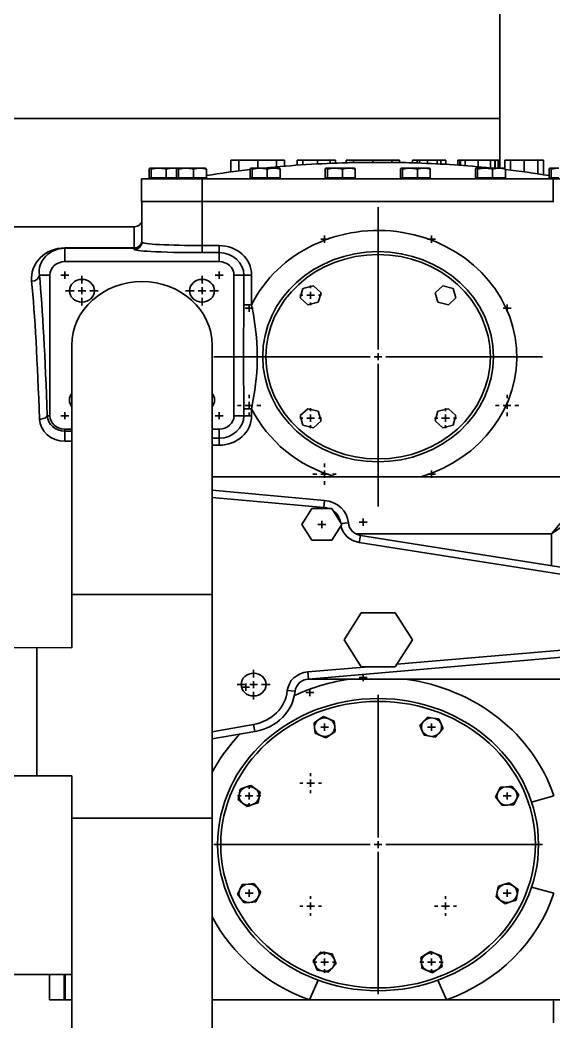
# Model space of a CAD drawing. Extents: x -12047294 to -5625356, y -1456591 to -622873.
# Drawn here: x -5746568 to -5746247, y -680175 to -679574 of the extents above; entities that cross this region are included whole.
import ezdxf

# ---------------------------------------------------------------- set-up
doc = ezdxf.new("R2010")
doc.units = 0
doc.header["$LTSCALE"] = 10
doc.header["$MEASUREMENT"] = 0
doc.layers.add('A-TEXTROOM-报建', color=210, linetype='Continuous')
doc.layers.add('M-W-EQUIP', color=156, linetype='Continuous', lineweight=35)

# ---------------------------------------------------------------- blocks, each defined once
blk = doc.blocks.new('300RT')
at = {"layer": 'M-W-EQUIP'}
for p, q in [((313.29, 809.7, 0), (313.29, 1550, 0)), ((313.29, 831.23, 0), (1506.52, 831.23, 0)), ((283.83, 809.7, 0), (287.59, 809.7, 0)), ((283.83, 802.25, 0), (283.83, 809.7, 0)), ((287.59, 802.67, 0), (287.59, 809.7, 0)), ((287.59, 809.7, 0), (296.88, 809.7, 0)), ((296.88, 803.65, 0), (296.88, 809.7, 0)), ((296.88, 809.7, 0), (306.17, 809.7, 0)), ((306.17, 804.55, 0), (306.17, 809.7, 0)), ((306.17, 809.7, 0), (309.93, 809.7, 0)), ((309.93, 805.46, 0), (309.93, 809.7, 0)), ((313.31, 805.66, 0), (313.31, 809.7, 0)), ((313.31, 809.7, 0), (314.56, 809.7, 0)), ((314.56, 805.66, 0), (314.56, 809.7, 0)), ((316.5, 805.66, 0), (316.5, 809.7, 0)), ((316.78, 805.66, 0), (316.78, 809.7, 0)), ((319.65, 805.69, 0), (319.65, 809.7, 0)), ((327.91, 806.29, 0), (327.91, 809.7, 0)), ((336.75, 806.86, 0), (336.75, 809.7, 0)), ((340.01, 807.05, 0), (340.01, 809.7, 0)), ((340.39, 807.08, 0), (340.39, 809.7, 0)), ((341.63, 807.15, 0), (341.63, 809.7, 0)), ((349.74, 809.7, 0), (353.24, 809.7, 0)), ((349.74, 807.56, 0), (349.74, 809.7, 0)), ((353.24, 807.72, 0), (353.24, 809.7, 0)), ((355.77, 807.82, 0), (355.77, 809.7, 0)), ((362.25, 808.06, 0), (362.25, 809.7, 0)), ((367.63, 808.22, 0), (367.63, 809.7, 0)), ((369.19, 809.7, 0), (372.43, 809.7, 0)), ((369.19, 808.28, 0), (369.19, 809.7, 0)), ((372.43, 808.36, 0), (369.19, 808.28, 0)), ((372.43, 808.36, 0), (372.43, 809.7, 0)), ((381.07, 808.53, 0), (381.07, 809.7, 0)), ((386.21, 808.56, 0), (386.21, 809.7, 0)), ((399.25, 808.45, 0), (399.25, 809.7, 0)), ((401.73, 808.45, 0), (399.25, 808.45, 0)), ((404.32, 808.46, 0), (401.73, 808.45, 0)), ((406.73, 808.48, 0), (404.32, 808.46, 0)), ((409.01, 808.51, 0), (406.73, 808.48, 0)), ((410.98, 808.52, 0), (409.01, 808.51, 0)), ((412.25, 808.5, 0), (410.98, 808.52, 0)), ((412.25, 808.5, 0), (412.25, 809.7, 0)), ((417.27, 808.41, 0), (417.27, 809.7, 0)), ((424.29, 808.23, 0), (424.29, 809.7, 0)), ((427.95, 808.12, 0), (427.95, 809.7, 0)), ((436.47, 807.8, 0), (436.47, 809.7, 0)), ((446.51, 807.33, 0), (446.51, 809.7, 0)), ((450.22, 807.13, 0), (450.22, 809.7, 0)), ((458.87, 806.62, 0), (458.87, 809.7, 0)), ((458.87, 809.7, 0), (464.26, 809.7, 0)), ((464.26, 806.26, 0), (464.26, 809.7, 0)), ((464.26, 809.7, 0), (476.94, 809.7, 0)), ((476.94, 805.66, 0), (476.94, 809.7, 0)), ((476.94, 809.7, 0), (489.67, 809.7, 0)), ((489.67, 804.16, 0), (489.67, 809.7, 0)), ((489.67, 809.7, 0), (495.06, 809.7, 0)), ((495.06, 803.62, 0), (495.06, 809.7, 0)), ((273.54, 805.66, 0), (279.32, 805.66, 0)), ((274.67, 805.63, 0), (278.6, 805.07, 0)), ((278.6, 805.07, 0), (278.96, 805.5, 0)), ((278.6, 800.6, 0), (278.6, 805.07, 0)), ((278.96, 805.5, 0), (279.32, 805.66, 0)), ((280.04, 800.6, 0), (280.04, 805.07, 0)), ((309.61, 805.07, 0), (311.74, 805.5, 0)), ((309.61, 800.6, 0), (309.61, 805.07, 0)), ((313.95, 805.66, 0), (310.25, 805.66, 0)), ((311.74, 805.5, 0), (313.95, 805.66, 0)), ((323.35, 805.66, 0), (313.95, 805.66, 0)), ((318.29, 805.07, 0), (319.27, 805.27, 0)), ((318.29, 800.6, 0), (318.29, 805.07, 0)), ((319.27, 805.27, 0), (323.35, 805.66, 0)), ((323.35, 805.66, 0), (324.48, 805.63, 0)), ((323.35, 805.66, 0), (329.13, 805.66, 0)), ((324.48, 805.63, 0), (328.41, 805.07, 0)), ((328.41, 805.07, 0), (328.76, 805.5, 0)), ((328.41, 800.6, 0), (328.41, 805.07, 0)), ((328.76, 805.5, 0), (329.13, 805.66, 0)), ((329.85, 800.6, 0), (329.85, 805.07, 0)), ((360.34, 805.07, 0), (362.46, 805.5, 0)), ((360.34, 800.6, 0), (360.34, 805.07, 0)), ((364.68, 805.66, 0), (360.97, 805.66, 0)), ((362.46, 805.5, 0), (364.68, 805.66, 0)), ((374.08, 805.66, 0), (364.68, 805.66, 0)), ((369.02, 805.07, 0), (369.99, 805.27, 0)), ((369.02, 800.6, 0), (369.02, 805.07, 0)), ((369.99, 805.27, 0), (374.08, 805.66, 0)), ((374.08, 805.66, 0), (375.21, 805.63, 0)), ((374.08, 805.66, 0), (379.85, 805.66, 0)), ((375.21, 805.63, 0), (379.14, 805.07, 0)), ((379.14, 805.07, 0), (379.49, 805.5, 0)), ((379.14, 800.6, 0), (379.14, 805.07, 0)), ((379.49, 805.5, 0), (379.85, 805.66, 0)), ((380.57, 800.6, 0), (380.57, 805.07, 0)), ((411.07, 805.07, 0), (413.2, 805.5, 0)), ((411.07, 800.6, 0), (411.07, 805.07, 0)), ((415.41, 805.66, 0), (411.71, 805.66, 0)), ((413.2, 805.5, 0), (415.41, 805.66, 0)), ((424.81, 805.66, 0), (415.41, 805.66, 0)), ((419.75, 805.07, 0), (420.72, 805.27, 0)), ((419.75, 800.6, 0), (419.75, 805.07, 0)), ((420.72, 805.27, 0), (424.81, 805.66, 0)), ((424.81, 805.66, 0), (425.94, 805.63, 0)), ((424.81, 805.66, 0), (430.59, 805.66, 0)), ((425.94, 805.63, 0), (429.87, 805.07, 0)), ((429.87, 805.07, 0), (430.22, 805.5, 0)), ((429.87, 800.6, 0), (429.87, 805.07, 0)), ((430.22, 805.5, 0), (430.59, 805.66, 0)), ((431.31, 800.6, 0), (431.31, 805.07, 0)), ((461.8, 805.07, 0), (463.92, 805.5, 0)), ((461.8, 800.6, 0), (461.8, 805.07, 0)), ((466.14, 805.66, 0), (462.43, 805.66, 0)), ((463.92, 805.5, 0), (466.14, 805.66, 0)), ((475.53, 805.66, 0), (466.14, 805.66, 0)), ((470.48, 805.07, 0), (471.45, 805.27, 0)), ((470.48, 800.6, 0), (470.48, 805.07, 0)), ((471.45, 805.27, 0), (475.53, 805.66, 0)), ((475.53, 805.66, 0), (476.66, 805.63, 0)), ((475.53, 805.66, 0), (481.31, 805.66, 0)), ((476.66, 805.63, 0), (480.59, 805.07, 0)), ((480.59, 805.07, 0), (480.95, 805.5, 0)), ((480.59, 800.6, 0), (480.59, 805.07, 0)), ((480.95, 805.5, 0), (481.31, 805.66, 0)), ((482.03, 800.6, 0), (482.03, 805.07, 0)), ((511.6, 805.07, 0), (513.73, 805.5, 0)), ((511.6, 800.6, 0), (511.6, 805.07, 0)), ((515.94, 805.66, 0), (512.24, 805.66, 0)), ((513.73, 805.5, 0), (515.94, 805.66, 0)), ((525.34, 805.66, 0), (515.94, 805.66, 0)), ((520.28, 805.07, 0), (521.26, 805.27, 0)), ((520.28, 800.6, 0), (520.28, 805.07, 0)), ((521.26, 805.27, 0), (525.34, 805.66, 0)), ((525.34, 805.66, 0), (526.47, 805.63, 0)), ((525.34, 805.66, 0), (531.12, 805.66, 0)), ((526.47, 805.63, 0), (530.4, 805.07, 0)), ((530.4, 805.07, 0), (530.75, 805.5, 0)), ((530.4, 800.6, 0), (530.4, 805.07, 0)), ((530.75, 805.5, 0), (531.12, 805.66, 0)), ((534.37, 805.66, 0), (531.12, 805.66, 0)), ((531.59, 805.38, 0), (532.15, 805.5, 0)), ((531.84, 800.6, 0), (531.84, 805.07, 0)), ((532.15, 805.5, 0), (534.37, 805.66, 0)), ((543.77, 805.66, 0), (534.37, 805.66, 0)), ((538.71, 805.07, 0), (539.68, 805.27, 0)), ((538.71, 800.6, 0), (538.71, 805.07, 0)), ((539.68, 805.27, 0), (543.77, 805.66, 0)), ((543.77, 805.66, 0), (544.9, 805.63, 0)), ((543.77, 805.66, 0), (549.55, 805.66, 0)), ((544.9, 805.63, 0), (548.83, 805.07, 0)), ((548.83, 805.07, 0), (549.18, 805.5, 0)), ((548.83, 800.6, 0), (548.83, 805.07, 0)), ((549.18, 805.5, 0), (549.55, 805.66, 0)), ((550.26, 800.6, 0), (550.26, 805.07, 0)), ((236.22, 800.16, 0), (277.31, 800.16, 0)), ((278.6, 800.6, 0), (273.54, 800.6, 0)), ((277.31, 800.16, 0), (277.31, 788.42, 0)), ((277.31, 800.16, 0), (514.34, 800.16, 0)), ((279.32, 800.6, 0), (278.6, 800.6, 0)), ((280.04, 800.6, 0), (279.32, 800.6, 0)), ((279.41, 800.16, 0), (279.41, 800.6, 0)), ((313.95, 800.6, 0), (309.61, 800.6, 0)), ((310.25, 800.6, 0), (310.25, 800.16, 0)), ((318.29, 800.6, 0), (313.95, 800.6, 0)), ((323.35, 800.6, 0), (318.29, 800.6, 0)), ((328.41, 800.6, 0), (323.35, 800.6, 0)), ((329.13, 800.6, 0), (328.41, 800.6, 0)), ((329.85, 800.6, 0), (329.13, 800.6, 0)), ((329.21, 800.16, 0), (329.21, 800.6, 0)), ((364.68, 800.6, 0), (360.34, 800.6, 0)), ((360.97, 800.6, 0), (360.97, 800.16, 0)), ((369.02, 800.6, 0), (364.68, 800.6, 0)), ((374.08, 800.6, 0), (369.02, 800.6, 0)), ((379.14, 800.6, 0), (374.08, 800.6, 0)), ((379.85, 800.6, 0), (379.14, 800.6, 0)), ((380.57, 800.6, 0), (379.85, 800.6, 0)), ((379.94, 800.16, 0), (379.94, 800.6, 0)), ((415.41, 800.6, 0), (411.07, 800.6, 0)), ((411.71, 800.6, 0), (411.71, 800.16, 0)), ((419.75, 800.6, 0), (415.41, 800.6, 0)), ((424.81, 800.6, 0), (419.75, 800.6, 0)), ((429.87, 800.6, 0), (424.81, 800.6, 0)), ((430.59, 800.6, 0), (429.87, 800.6, 0)), ((431.31, 800.6, 0), (430.59, 800.6, 0)), ((430.67, 800.16, 0), (430.67, 800.6, 0)), ((466.14, 800.6, 0), (461.8, 800.6, 0)), ((462.43, 800.6, 0), (462.43, 800.16, 0)), ((470.48, 800.6, 0), (466.14, 800.6, 0)), ((475.53, 800.6, 0), (470.48, 800.6, 0)), ((480.59, 800.6, 0), (475.53, 800.6, 0)), ((481.31, 800.6, 0), (480.59, 800.6, 0)), ((482.03, 800.6, 0), (481.31, 800.6, 0)), ((481.4, 800.16, 0), (481.4, 800.6, 0)), ((515.94, 800.6, 0), (511.6, 800.6, 0)), ((512.24, 800.6, 0), (512.24, 800.16, 0)), ((514.34, 800.16, 0), (514.34, 788.42, 0)), ((514.34, 800.16, 0), (555.42, 800.16, 0)), ((520.28, 800.6, 0), (515.94, 800.6, 0)), ((525.34, 800.6, 0), (520.28, 800.6, 0)), ((530.4, 800.6, 0), (525.34, 800.6, 0)), ((531.12, 800.6, 0), (530.4, 800.6, 0)), ((531.84, 800.6, 0), (531.12, 800.6, 0)), ((531.2, 800.16, 0), (531.2, 800.6, 0)), ((534.37, 800.6, 0), (531.84, 800.6, 0)), ((538.71, 800.6, 0), (534.37, 800.6, 0)), ((543.77, 800.6, 0), (538.71, 800.6, 0)), ((548.83, 800.6, 0), (543.77, 800.6, 0)), ((549.55, 800.6, 0), (548.83, 800.6, 0)), ((550.26, 800.6, 0), (549.55, 800.6, 0)), ((549.63, 800.16, 0), (549.63, 800.6, 0)), ((555.42, 800.16, 0), (555.42, 788.42, 0)), ((276.78, 788.42, 0), (514.55, 788.42, 0)), ((277.31, 788.42, 0), (514.34, 788.42, 0)), ((514.55, 765.62, 0), (514.55, 788.42, 0)), ((542.59, 788.42, 0), (514.55, 788.42, 0)), ((542.59, 788.42, 0), (555.42, 788.42, 0)), ((555.11, 767.3, 0), (555.11, 788.42, 0)), ((395.61, 711.83, 0), (395.61, 785.49, 0)), ((644.75, 775.31, 0), (560.37, 775.31, 0)), ((560.37, 775.31, 0), (560.37, 764.44, 0)), ((359.51, 768.85, 0), (356.84, 768.85, 0)), ((359.51, 768.85, 0), (359.51, 770.72, 0)), ((359.51, 768.85, 0), (359.51, 766.99, 0)), ((359.51, 768.85, 0), (362.19, 768.85, 0)), ((431.71, 768.85, 0), (429.04, 768.85, 0)), ((431.71, 768.85, 0), (431.71, 770.72, 0)), ((431.71, 768.85, 0), (431.71, 766.99, 0)), ((431.71, 768.85, 0), (434.39, 768.85, 0)), ((502.96, 761.96, 0), (502.96, 765.62, 0)), ((502.96, 765.62, 0), (514.55, 765.62, 0)), ((502.96, 761.96, 0), (502.96, 757.31, 0)), ((514.55, 761.96, 0), (502.96, 761.96, 0)), ((514.55, 761.96, 0), (514.55, 765.62, 0)), ((560.37, 764.44, 0), (607.25, 764.44, 0)), ((560.37, 764.24, 0), (560.37, 764.44, 0)), ((560.37, 764.24, 0), (560.37, 763.63, 0)), ((607.25, 764.24, 0), (560.37, 764.24, 0)), ((607.25, 764.24, 0), (607.25, 764.44, 0)), ((607.25, 764.24, 0), (607.25, 757.31, 0)), ((502.96, 757.31, 0), (607.25, 757.31, 0)), ((502.96, 750.34, 0), (502.96, 752.21, 0)), ((607.25, 750.34, 0), (607.25, 752.21, 0)), ((486.28, 750.34, 0), (481.02, 750.34, 0)), ((481.02, 735.01, 0), (481.02, 750.34, 0)), ((486.28, 750.34, 0), (492.95, 750.34, 0)), ((486.28, 750.34, 0), (486.28, 735.01, 0)), ((492.95, 677.71, 0), (492.95, 750.34, 0)), ((502.96, 750.34, 0), (500.28, 750.34, 0)), ((502.96, 750.34, 0), (502.96, 748.48, 0)), ((502.96, 750.34, 0), (505.64, 750.34, 0)), ((514.55, 745.94, 0), (514.55, 749.98, 0)), ((595.66, 745.94, 0), (595.66, 749.98, 0)), ((607.25, 750.34, 0), (604.58, 750.34, 0)), ((607.25, 750.34, 0), (607.25, 748.48, 0)), ((607.25, 750.34, 0), (609.93, 750.34, 0)), ((624.41, 750.34, 0), (617.26, 750.34, 0)), ((617.26, 750.34, 0), (617.26, 677.71, 0)), ((344.87, 743.5, 0), (342.98, 738.59, 0)), ((351.92, 744.81, 0), (344.87, 743.5, 0)), ((357.08, 741.22, 0), (351.92, 744.81, 0)), ((355.19, 736.31, 0), (357.08, 741.22, 0)), ((439.3, 744.81, 0), (434.14, 741.22, 0)), ((434.14, 741.22, 0), (436.03, 736.31, 0)), ((446.35, 743.5, 0), (439.3, 744.81, 0)), ((441.19, 743.57, 0), (441.19, 745.04, 0)), ((441.19, 739.9, 0), (441.19, 741.74, 0)), ((448.24, 738.59, 0), (446.35, 743.5, 0)), ((509.28, 742.27, 0), (503.49, 742.27, 0)), ((514.55, 742.27, 0), (511.91, 742.27, 0)), ((514.55, 742.27, 0), (514.55, 744.11, 0)), ((514.55, 742.27, 0), (514.55, 740.44, 0)), ((514.55, 742.27, 0), (517.18, 742.27, 0)), ((519.81, 742.27, 0), (525.61, 742.27, 0)), ((590.4, 742.27, 0), (584.6, 742.27, 0)), ((595.66, 742.27, 0), (593.03, 742.27, 0)), ((595.66, 742.27, 0), (595.66, 744.11, 0)), ((595.66, 742.27, 0), (595.66, 740.44, 0)), ((595.66, 742.27, 0), (598.3, 742.27, 0)), ((600.93, 742.27, 0), (606.72, 742.27, 0)), ((308.46, 733.3, 0), (308.46, 735.16, 0)), ((342.98, 738.59, 0), (348.14, 734.99, 0)), ((348.14, 734.99, 0), (355.19, 736.31, 0)), ((435.93, 739.9, 0), (433.82, 739.9, 0)), ((436.03, 736.31, 0), (443.08, 734.99, 0)), ((441.19, 739.9, 0), (438.56, 739.9, 0)), ((441.19, 739.9, 0), (441.19, 738.07, 0)), ((441.19, 739.9, 0), (443.83, 739.9, 0)), ((441.19, 736.23, 0), (441.19, 734.77, 0)), ((443.08, 734.99, 0), (448.24, 738.59, 0)), ((446.46, 739.9, 0), (448.57, 739.9, 0)), ((482.76, 733.3, 0), (482.76, 735.16, 0)), ((514.55, 738.6, 0), (514.55, 734.57, 0)), ((595.66, 738.6, 0), (595.66, 734.57, 0)), ((308.46, 733.3, 0), (305.79, 733.3, 0)), ((308.46, 733.3, 0), (308.46, 731.43, 0)), ((308.46, 733.3, 0), (311.14, 733.3, 0)), ((479.83, 729.94, 0), (481.02, 735.01, 0)), ((482.76, 733.3, 0), (480.09, 733.3, 0)), ((486.28, 735.01, 0), (481.02, 735.01, 0)), ((482.76, 733.3, 0), (482.76, 731.43, 0)), ((482.76, 733.3, 0), (485.44, 733.3, 0)), ((477.99, 719.89, 0), (478.8, 724.9, 0)), ((478.8, 724.9, 0), (479.83, 729.94, 0)), ((477.54, 715.94, 0), (477.99, 719.89, 0)), ((477.26, 711.95, 0), (477.54, 715.94, 0)), ((395.61, 708.16, 0), (395.61, 709.99, 0)), ((477.18, 707.31, 0), (477.26, 711.95, 0)), ((507.7, 714.03, 0), (507.7, 322.27, 0)), ((602.51, 714.03, 0), (602.51, 557.8, 0)), ((390.35, 708.16, 0), (284.58, 708.16, 0)), ((395.61, 708.16, 0), (392.98, 708.16, 0)), ((395.61, 708.16, 0), (395.61, 706.32, 0)), ((395.61, 708.16, 0), (398.25, 708.16, 0)), ((395.61, 704.49, 0), (395.61, 630.83, 0)), ((400.88, 708.16, 0), (506.65, 708.16, 0)), ((477.36, 702.66, 0), (477.18, 707.31, 0)), ((477.78, 698.08, 0), (477.36, 702.66, 0)), ((478.12, 695.53, 0), (477.78, 698.08, 0)), ((478.91, 690.81, 0), (478.12, 695.53, 0)), ((479.89, 686.07, 0), (478.91, 690.81, 0)), ((308.46, 686.69, 0), (308.46, 688.52, 0)), ((308.46, 683.02, 0), (308.46, 684.85, 0)), ((481.02, 681.31, 0), (479.89, 686.07, 0)), ((482.76, 686.69, 0), (482.76, 688.52, 0)), ((482.76, 683.02, 0), (482.76, 684.85, 0)), ((303.19, 683.02, 0), (300.56, 683.02, 0)), ((308.46, 683.02, 0), (305.83, 683.02, 0)), ((308.46, 683.02, 0), (308.46, 681.18, 0)), ((308.46, 683.02, 0), (311.09, 683.02, 0)), ((308.46, 679.35, 0), (308.46, 677.52, 0)), ((313.73, 683.02, 0), (316.36, 683.02, 0)), ((348.14, 681.32, 0), (342.98, 677.73, 0)), ((355.19, 680.01, 0), (348.14, 681.32, 0)), ((350.03, 680.08, 0), (350.03, 681.55, 0)), ((350.03, 676.41, 0), (350.03, 678.25, 0)), ((357.08, 675.1, 0), (355.19, 680.01, 0)), ((436.03, 680.01, 0), (434.14, 675.1, 0)), ((443.08, 681.32, 0), (436.03, 680.01, 0)), ((441.19, 680.08, 0), (441.19, 681.55, 0)), ((441.19, 676.41, 0), (441.19, 678.25, 0)), ((448.24, 677.73, 0), (443.08, 681.32, 0)), ((477.5, 683.02, 0), (474.86, 683.02, 0)), ((482.76, 683.02, 0), (480.13, 683.02, 0)), ((486.28, 681.31, 0), (481.02, 681.31, 0)), ((481.02, 677.71, 0), (481.02, 681.31, 0)), ((482.76, 683.02, 0), (482.76, 681.18, 0)), ((482.76, 683.02, 0), (485.4, 683.02, 0)), ((482.76, 679.35, 0), (482.76, 677.52, 0)), ((486.28, 681.31, 0), (486.28, 677.71, 0)), ((488.03, 683.02, 0), (490.66, 683.02, 0)), ((502.96, 677.71, 0), (502.96, 679.57, 0)), ((607.25, 677.71, 0), (607.25, 679.57, 0)), ((344.76, 676.41, 0), (342.66, 676.41, 0)), ((342.98, 677.73, 0), (344.87, 672.82, 0)), ((350.03, 676.41, 0), (347.4, 676.41, 0)), ((350.03, 676.41, 0), (350.03, 674.58, 0)), ((350.03, 676.41, 0), (352.67, 676.41, 0)), ((351.92, 671.5, 0), (357.08, 675.1, 0)), ((355.3, 676.41, 0), (357.41, 676.41, 0)), ((435.93, 676.41, 0), (433.82, 676.41, 0)), ((434.14, 675.1, 0), (439.3, 671.5, 0)), ((441.19, 676.41, 0), (438.56, 676.41, 0)), ((441.19, 676.41, 0), (441.19, 674.58, 0)), ((441.19, 676.41, 0), (443.83, 676.41, 0)), ((446.35, 672.82, 0), (448.24, 677.73, 0)), ((446.46, 676.41, 0), (448.57, 676.41, 0)), ((486.28, 677.71, 0), (481.02, 677.71, 0)), ((486.28, 677.71, 0), (492.95, 677.71, 0)), ((502.96, 677.71, 0), (500.28, 677.71, 0)), ((502.96, 677.71, 0), (502.96, 675.85, 0)), ((502.96, 677.71, 0), (505.64, 677.71, 0)), ((607.25, 677.71, 0), (604.58, 677.71, 0)), ((607.25, 677.71, 0), (607.25, 675.85, 0)), ((607.25, 677.71, 0), (609.93, 677.71, 0)), ((619.15, 677.71, 0), (617.26, 677.71, 0)), ((619.15, 677.71, 0), (619.29, 677.37, 0)), ((619.29, 677.37, 0), (619.62, 677.05, 0)), ((619.62, 677.05, 0), (620.12, 676.75, 0)), ((620.12, 676.75, 0), (620.77, 676.48, 0)), ((620.77, 676.48, 0), (621.56, 676.26, 0)), ((621.56, 676.26, 0), (622.45, 676.09, 0)), ((622.45, 676.09, 0), (623.41, 675.98, 0)), ((623.41, 675.98, 0), (624.41, 675.93, 0)), ((344.87, 672.82, 0), (351.92, 671.5, 0)), ((350.03, 672.75, 0), (350.03, 671.28, 0)), ((439.3, 671.5, 0), (446.35, 672.82, 0)), ((441.19, 672.75, 0), (441.19, 671.28, 0)), ((502.96, 666.09, 0), (502.96, 670.74, 0)), ((507.7, 670.74, 0), (502.96, 670.74, 0)), ((607.25, 670.74, 0), (602.51, 670.74, 0)), ((602.51, 669.74, 0), (607.25, 669.74, 0)), ((607.25, 669.74, 0), (607.25, 670.74, 0)), ((607.25, 669.74, 0), (607.25, 664.51, 0)), ((502.96, 666.09, 0), (507.7, 666.09, 0)), ((502.96, 666.09, 0), (502.96, 662.43, 0)), ((607.25, 664.51, 0), (602.51, 664.51, 0)), ((507.7, 662.43, 0), (502.96, 662.43, 0)), ((431.71, 651.13, 0), (431.71, 652.97, 0)), ((359.51, 647.46, 0), (356.84, 647.46, 0)), ((359.51, 647.46, 0), (359.51, 649.33, 0)), ((359.51, 647.46, 0), (359.51, 645.6, 0)), ((359.51, 647.46, 0), (362.19, 647.46, 0)), ((426.44, 647.46, 0), (423.81, 647.46, 0)), ((431.71, 647.46, 0), (429.08, 647.46, 0)), ((431.71, 647.46, 0), (431.71, 649.3, 0)), ((431.71, 647.46, 0), (431.71, 645.63, 0)), ((431.71, 647.46, 0), (434.35, 647.46, 0)), ((436.98, 647.46, 0), (439.61, 647.46, 0)), ((278.36, 616.74, 0), (246.23, 646.09, 0)), ((246.23, 646.09, 0), (507.7, 646.09, 0)), ((431.71, 643.8, 0), (431.71, 641.96, 0)), ((278.36, 616.74, 0), (236.22, 639.12, 0)), ((431.76, 633.92, 0), (507.7, 639.2, 0)), ((431.76, 633.92, 0), (432.28, 630.27, 0)), ((507.7, 635.51, 0), (432.28, 630.27, 0)), ((426.79, 629.7, 0), (420.03, 621.56, 0)), ((440.29, 629.7, 0), (426.79, 629.7, 0)), ((447.04, 621.56, 0), (440.29, 629.7, 0)), ((405.67, 622.73, 0), (403, 622.73, 0)), ((405.67, 622.73, 0), (405.67, 624.59, 0)), ((405.67, 622.73, 0), (405.67, 620.87, 0)), ((405.67, 622.73, 0), (408.35, 622.73, 0)), ((415.66, 622.29, 0), (420.47, 622.08, 0)), ((420.03, 621.56, 0), (426.79, 613.41, 0)), ((433.54, 621.51, 0), (430.86, 621.51, 0)), ((433.54, 621.51, 0), (433.54, 623.38, 0)), ((433.54, 621.51, 0), (433.54, 619.65, 0)), ((433.54, 621.51, 0), (436.21, 621.51, 0)), ((440.29, 613.41, 0), (447.04, 621.56, 0)), ((278.36, 616.74, 0), (278.36, 600.19, 0)), ((410.8, 616.74, 0), (278.36, 616.74, 0)), ((248.62, 596.57, 0), (407.4, 615.86, 0)), ((408.3, 612.25, 0), (249.52, 592.96, 0)), ((407.4, 615.86, 0), (408.3, 612.25, 0)), ((426.79, 613.41, 0), (440.29, 613.41, 0)), ((507.7, 585.24, 0), (602.51, 585.24, 0)), ((383.95, 575.85, 0), (372.39, 561.91, 0)), ((407.06, 575.85, 0), (383.95, 575.85, 0)), ((418.62, 561.91, 0), (407.06, 575.85, 0)), ((372.39, 561.91, 0), (383.95, 547.97, 0)), ((407.06, 547.97, 0), (418.62, 561.91, 0)), ((442.67, 541.62, 0), (240.23, 554.97, 0)), ((256.98, 557.55, 0), (382.89, 549.25, 0)), ((891.67, 558.4, 0), (602.51, 557.8, 0)), ((626.06, 491.66, 0), (626.06, 557.8, 0)), ((383.95, 547.97, 0), (407.06, 547.97, 0)), ((402.21, 547.97, 0), (443.16, 545.27, 0)), ((405.62, 542.46, 0), (405.62, 544.32, 0)), ((442.67, 541.62, 0), (443.16, 545.27, 0)), ((479.68, 542.43, 0), (479.68, 546.46, 0)), ((442.67, 541.62, 0), (246.23, 541.62, 0)), ((405.62, 542.46, 0), (402.95, 542.46, 0)), ((405.62, 542.46, 0), (405.62, 540.59, 0)), ((405.62, 542.46, 0), (408.3, 542.46, 0)), ((474.41, 538.76, 0), (468.62, 538.76, 0)), ((479.68, 538.76, 0), (477.04, 538.76, 0)), ((479.68, 538.76, 0), (479.68, 540.59, 0)), ((479.68, 538.76, 0), (479.68, 536.92, 0)), ((479.68, 538.76, 0), (482.31, 538.76, 0)), ((484.95, 538.76, 0), (490.74, 538.76, 0)), ((485.05, 537.44, 0), (485.05, 539.3, 0)), ((395.61, 459.74, 0), (395.61, 533.4, 0)), ((441.72, 534.68, 0), (439.05, 534.68, 0)), ((441.72, 534.68, 0), (441.72, 536.54, 0)), ((441.72, 534.68, 0), (441.72, 532.82, 0)), ((441.72, 534.68, 0), (444.4, 534.68, 0)), ((451.69, 535.31, 0), (456.94, 535.65, 0)), ((479.68, 535.09, 0), (479.68, 531.05, 0)), ((485.05, 537.44, 0), (482.37, 537.44, 0)), ((485.05, 537.44, 0), (485.05, 535.57, 0)), ((485.05, 537.44, 0), (487.73, 537.44, 0)), ((353.09, 518.41, 0), (351.72, 515.83, 0)), ((354.45, 521, 0), (353.09, 518.41, 0)), ((358.34, 521.47, 0), (354.45, 521, 0)), ((362.24, 521.94, 0), (358.34, 521.47, 0)), ((359.51, 516.77, 0), (359.51, 518.63, 0)), ((364.77, 519.82, 0), (362.24, 521.94, 0)), ((367.3, 517.71, 0), (364.77, 519.82, 0)), ((365.94, 515.13, 0), (367.3, 517.71, 0)), ((425.25, 519.94, 0), (424.89, 517.2, 0)), ((428.83, 521.1, 0), (425.25, 519.94, 0)), ((432.42, 522.25, 0), (428.83, 521.1, 0)), ((431.71, 516.77, 0), (431.71, 518.63, 0)), ((435.65, 520.67, 0), (432.42, 522.25, 0)), ((438.89, 519.08, 0), (435.65, 520.67, 0)), ((438.53, 516.34, 0), (438.89, 519.08, 0)), ((478.76, 514.52, 0), (479.75, 518.12, 0)), ((479.75, 518.12, 0), (507.7, 514.4, 0)), ((351.72, 515.83, 0), (354.26, 513.71, 0)), ((354.26, 513.71, 0), (356.79, 511.6, 0)), ((359.51, 516.77, 0), (356.84, 516.77, 0)), ((359.51, 516.77, 0), (359.51, 514.9, 0)), ((359.51, 516.77, 0), (362.19, 516.77, 0)), ((360.68, 512.07, 0), (364.58, 512.54, 0)), ((364.58, 512.54, 0), (365.94, 515.13, 0)), ((424.89, 517.2, 0), (424.54, 514.45, 0)), ((424.54, 514.45, 0), (427.77, 512.87, 0)), ((427.77, 512.87, 0), (431, 511.28, 0)), ((431.71, 516.77, 0), (429.04, 516.77, 0)), ((431.71, 516.77, 0), (431.71, 514.9, 0)), ((431.71, 516.77, 0), (434.39, 516.77, 0)), ((434.59, 512.44, 0), (438.18, 513.6, 0)), ((438.18, 513.6, 0), (438.53, 516.34, 0)), ((507.7, 510.66, 0), (478.76, 514.52, 0)), ((356.79, 511.6, 0), (360.68, 512.07, 0)), ((431, 511.28, 0), (434.59, 512.44, 0)), ((441.19, 491.49, 0), (441.19, 492.95, 0)), ((435.93, 487.82, 0), (433.82, 487.82, 0)), ((441.19, 487.82, 0), (438.56, 487.82, 0)), ((441.19, 487.82, 0), (441.19, 489.65, 0)), ((441.19, 487.82, 0), (441.19, 485.98, 0)), ((441.19, 487.82, 0), (443.83, 487.82, 0)), ((446.46, 487.82, 0), (448.57, 487.82, 0)), ((481.41, 486.64, 0), (478.38, 484.88, 0)), ((485.12, 485.69, 0), (481.41, 486.64, 0)), ((482.76, 484.88, 0), (482.76, 486.72, 0)), ((602.51, 491.66, 0), (909.22, 491.66, 0)), ((602.51, 491.66, 0), (602.51, 322.27, 0)), ((302.86, 483.96, 0), (300.59, 481.71, 0)), ((300.59, 481.71, 0), (302.25, 479.21, 0)), ((305.14, 486.21, 0), (302.86, 483.96, 0)), ((309.08, 485.96, 0), (305.14, 486.21, 0)), ((308.46, 481.21, 0), (308.46, 483.08, 0)), ((313.01, 485.72, 0), (309.08, 485.96, 0)), ((314.67, 483.22, 0), (313.01, 485.72, 0)), ((316.34, 480.72, 0), (314.67, 483.22, 0)), ((441.19, 484.15, 0), (441.19, 482.68, 0)), ((478.38, 484.88, 0), (475.34, 483.11, 0)), ((475.34, 483.11, 0), (476.02, 480.4, 0)), ((482.76, 481.21, 0), (482.76, 483.05, 0)), ((488.83, 484.74, 0), (485.12, 485.69, 0)), ((489.51, 482.03, 0), (488.83, 484.74, 0)), ((490.19, 479.32, 0), (489.51, 482.03, 0)), ((276.78, 481.24, 0), (291.9, 478.04, 0)), ((302.25, 479.21, 0), (303.91, 476.71, 0)), ((303.91, 476.71, 0), (307.85, 476.46, 0)), ((308.46, 481.21, 0), (305.79, 481.21, 0)), ((307.85, 476.46, 0), (311.78, 476.22, 0)), ((308.46, 481.21, 0), (308.46, 479.35, 0)), ((308.46, 481.21, 0), (311.14, 481.21, 0)), ((311.78, 476.22, 0), (314.06, 478.47, 0)), ((314.06, 478.47, 0), (316.34, 480.72, 0)), ((477.5, 481.21, 0), (474.86, 481.21, 0)), ((476.02, 480.4, 0), (476.69, 477.69, 0)), ((476.69, 477.69, 0), (480.4, 476.74, 0)), ((482.76, 481.21, 0), (480.13, 481.21, 0)), ((480.4, 476.74, 0), (484.12, 475.79, 0)), ((482.76, 481.21, 0), (482.76, 479.38, 0)), ((482.76, 481.21, 0), (485.4, 481.21, 0)), ((482.76, 477.55, 0), (482.76, 475.71, 0)), ((484.12, 475.79, 0), (487.15, 477.55, 0)), ((487.15, 477.55, 0), (490.19, 479.32, 0)), ((488.03, 481.21, 0), (490.66, 481.21, 0)), ((507.7, 469.81, 0), (602.51, 469.81, 0)), ((390.35, 456.07, 0), (284.58, 456.07, 0)), ((395.61, 456.07, 0), (392.98, 456.07, 0)), ((395.61, 456.07, 0), (395.61, 457.91, 0)), ((395.61, 456.07, 0), (395.61, 454.24, 0)), ((395.61, 456.07, 0), (398.25, 456.07, 0)), ((400.88, 456.07, 0), (506.65, 456.07, 0)), ((395.61, 452.41, 0), (395.61, 378.75, 0)), ((307.11, 436.36, 0), (304.07, 434.59, 0)), ((310.82, 435.41, 0), (307.11, 436.36, 0)), ((314.53, 434.46, 0), (310.82, 435.41, 0)), ((479.44, 435.93, 0), (477.16, 433.68, 0)), ((483.38, 435.68, 0), (479.44, 435.93, 0)), ((487.32, 435.44, 0), (483.38, 435.68, 0)), ((488.98, 432.94, 0), (487.32, 435.44, 0)), ((291.9, 434.11, 0), (276.78, 430.91, 0)), ((304.07, 434.59, 0), (301.04, 432.83, 0)), ((301.04, 432.83, 0), (301.71, 430.12, 0)), ((301.71, 430.12, 0), (302.39, 427.41, 0)), ((308.46, 430.93, 0), (305.79, 430.93, 0)), ((308.46, 430.93, 0), (308.46, 432.8, 0)), ((308.46, 430.93, 0), (308.46, 429.07, 0)), ((308.46, 430.93, 0), (311.14, 430.93, 0)), ((315.21, 431.75, 0), (314.53, 434.46, 0)), ((315.88, 429.04, 0), (315.21, 431.75, 0)), ((477.16, 433.68, 0), (474.89, 431.43, 0)), ((474.89, 431.43, 0), (476.55, 428.93, 0)), ((482.76, 430.93, 0), (480.09, 430.93, 0)), ((482.76, 430.93, 0), (482.76, 432.8, 0)), ((482.76, 430.93, 0), (482.76, 429.07, 0)), ((482.76, 430.93, 0), (485.44, 430.93, 0)), ((488.36, 428.19, 0), (490.64, 430.44, 0)), ((490.64, 430.44, 0), (488.98, 432.94, 0)), ((302.39, 427.41, 0), (306.1, 426.46, 0)), ((306.1, 426.46, 0), (309.81, 425.51, 0)), ((309.81, 425.51, 0), (312.85, 427.27, 0)), ((312.85, 427.27, 0), (315.88, 429.04, 0)), ((350.03, 428, 0), (350.03, 429.47, 0)), ((350.03, 424.33, 0), (350.03, 426.16, 0)), ((441.19, 428, 0), (441.19, 429.47, 0)), ((441.19, 424.33, 0), (441.19, 426.16, 0)), ((476.55, 428.93, 0), (478.21, 426.43, 0)), ((478.21, 426.43, 0), (482.15, 426.18, 0)), ((482.15, 426.18, 0), (486.09, 425.94, 0)), ((486.09, 425.94, 0), (488.36, 428.19, 0)), ((344.76, 424.33, 0), (342.66, 424.33, 0)), ((350.03, 424.33, 0), (347.4, 424.33, 0)), ((350.03, 424.33, 0), (350.03, 422.5, 0)), ((350.03, 424.33, 0), (352.67, 424.33, 0)), ((350.03, 420.66, 0), (350.03, 419.19, 0)), ((355.3, 424.33, 0), (357.41, 424.33, 0)), ((435.93, 424.33, 0), (433.82, 424.33, 0)), ((441.19, 424.33, 0), (438.56, 424.33, 0)), ((441.19, 424.33, 0), (441.19, 422.5, 0)), ((441.19, 424.33, 0), (443.83, 424.33, 0)), ((441.19, 420.66, 0), (441.19, 419.19, 0)), ((446.46, 424.33, 0), (448.57, 424.33, 0)), ((356.64, 399.71, 0), (353.05, 398.55, 0)), ((360.22, 400.86, 0), (356.64, 399.71, 0)), ((359.51, 399.05, 0), (359.51, 400.88, 0)), ((363.46, 399.28, 0), (360.22, 400.86, 0)), ((366.69, 397.69, 0), (363.46, 399.28, 0)), ((426.65, 399.61, 0), (425.28, 397.02, 0)), ((430.54, 400.08, 0), (426.65, 399.61, 0)), ((434.44, 400.55, 0), (430.54, 400.08, 0)), ((431.71, 399.05, 0), (431.71, 400.88, 0)), ((436.97, 398.43, 0), (434.44, 400.55, 0)), ((354.25, 395.38, 0), (351.61, 395.38, 0)), ((352.69, 395.81, 0), (352.34, 393.07, 0)), ((353.05, 398.55, 0), (352.69, 395.81, 0)), ((359.51, 395.38, 0), (356.88, 395.38, 0)), ((359.51, 395.38, 0), (359.51, 397.21, 0)), ((359.51, 395.38, 0), (359.51, 393.55, 0)), ((359.51, 395.38, 0), (362.15, 395.38, 0)), ((364.78, 395.38, 0), (367.41, 395.38, 0)), ((365.98, 392.21, 0), (366.33, 394.95, 0)), ((366.33, 394.95, 0), (366.69, 397.69, 0)), ((426.44, 395.38, 0), (423.81, 395.38, 0)), ((425.28, 397.02, 0), (423.92, 394.44, 0)), ((423.92, 394.44, 0), (426.45, 392.32, 0)), ((431.71, 395.38, 0), (429.08, 395.38, 0)), ((431.71, 395.38, 0), (431.71, 397.21, 0)), ((431.71, 395.38, 0), (431.71, 393.55, 0)), ((431.71, 395.38, 0), (434.35, 395.38, 0)), ((436.78, 391.15, 0), (438.14, 393.74, 0)), ((439.5, 396.32, 0), (436.97, 398.43, 0)), ((436.98, 395.38, 0), (439.61, 395.38, 0)), ((438.14, 393.74, 0), (439.5, 396.32, 0)), ((352.34, 393.07, 0), (355.57, 391.48, 0)), ((355.57, 391.48, 0), (358.8, 389.89, 0)), ((358.8, 389.89, 0), (362.39, 391.05, 0)), ((359.51, 391.71, 0), (359.51, 389.88, 0)), ((362.39, 391.05, 0), (365.98, 392.21, 0)), ((426.45, 392.32, 0), (428.99, 390.21, 0)), ((428.99, 390.21, 0), (432.88, 390.68, 0)), ((431.71, 391.71, 0), (431.71, 389.88, 0)), ((432.88, 390.68, 0), (436.78, 391.15, 0)), ((602.51, 388.92, 0), (644.75, 388.92, 0)), ((606.94, 388.92, 0), (606.94, 375.81, 0)), ((607.57, 388.92, 0), (607.57, 375.81, 0)), ((617.58, 388.92, 0), (617.58, 375.81, 0)), ((355.2, 386.02, 0), (349.31, 375.81, 0)), ((441.92, 375.81, 0), (436.03, 386.02, 0)), ((211.65, 375.81, 0), (349.31, 375.81, 0)), ((276.99, 364.07, 0), (276.99, 375.81, 0)), ((507.7, 375.81, 0), (276.99, 375.81, 0)), ((349.31, 375.81, 0), (441.92, 375.81, 0)), ((441.92, 375.81, 0), (507.7, 375.81, 0)), ((606.94, 375.81, 0), (602.51, 375.81, 0)), ((607.57, 375.81, 0), (606.94, 375.81, 0)), ((617.58, 375.81, 0), (607.57, 375.81, 0))]:
    blk.add_line(p, q, dxfattribs=at)
for centre, major_axis, ratio, start_param, end_param in [((395.47, 334.43, 0), (-680.9, 0), 0.696429, -1.532191, -1.458834), ((387.79, 527.15, 0), (404.08, 0), 0.696429, 1.586038, 1.608824), ((384.58, 733.89, 0), (-107.22, 0), 0.696429, 4.697139, 4.739865), ((398.64, 1139.37, 0), (-475.18, 0), 0.696429, 1.544631, 1.572079), ((396.08, 339.67, 0), (-673.39, 0), 0.696429, 4.682799, 4.688381), ((395.93, 332.02, 0), (684.37, 0), 0.696429, 1.459, 1.541458), ((278.85, 804.87, 0), (1.23, 0), 0.696429, 0.234234, 1.174196), ((393.75, 337.58, 0), (-676.21, 0), 0.696429, -1.446141, -1.401844), ((310.81, 804.87, 0), (-1.23, 0), 0.696429, -1.174196, -0.234234), ((313.74, 796.85, 0), (12.65, 0), 0.696429, 1.202415, 1.553759), ((328.66, 804.87, 0), (-1.23, 0), 0.696429, 3.375826, 4.315789), ((361.53, 804.87, 0), (-1.23, 0), 0.696429, -1.174196, -0.234234), ((364.46, 796.85, 0), (-12.65, 0), 0.696429, 4.344008, 4.695351), ((379.38, 804.87, 0), (-1.23, 0), 0.696429, 3.375826, 4.315789), ((412.27, 804.87, 0), (-1.23, 0), 0.696429, -1.174196, -0.234234), ((415.2, 796.85, 0), (-12.65, 0), 0.696429, 4.344008, 4.695351), ((430.12, 804.87, 0), (1.23, 0), 0.696429, 0.234234, 1.174196), ((462.99, 804.87, 0), (-1.23, 0), 0.696429, -1.174196, -0.234234), ((465.92, 796.85, 0), (12.65, 0), 0.696429, 1.202415, 1.553759), ((480.84, 804.87, 0), (-1.23, 0), 0.696429, 3.375826, 4.315789), ((398.28, 340.02, 0), (-672.69, 0), 0.696429, 4.543122, 4.587657), ((512.8, 804.87, 0), (-1.23, 0), 0.696429, -1.174196, -0.234234), ((515.73, 796.85, 0), (12.65, 0), 0.696429, 1.202415, 1.553759), ((530.65, 804.87, 0), (1.23, 0), 0.696429, 0.234234, 1.174196), ((534.15, 796.85, 0), (12.65, 0), 0.696429, 1.202415, 1.553759), ((549.07, 804.87, 0), (1.23, 0), 0.696429, 0.234234, 1.174196), ((395.61, 708.16, 0), (93.7, 0), 0.696429, 0.424007, 4.398358), ((560.37, 778.98, 0), (-5.27, 0), 0.696429, 0, 1.570796), ((514.55, 767.3, 0), (-40.56, 0), 0.041238, 1.570796, 3.141593), ((560.37, 767.9, 0), (5.26, 0), 0.696429, 3.142279, 4.713074), ((560.23, 768.01, 0), (5.13, 0), 0.696429, 3.171381, 4.7405), ((560.37, 767.3, 0), (-5.26, 0), 0.696429, 0.000686, 1.571482), ((502.96, 750.34, 0), (-21.94, 0), 0.696429, -1.570796, 0), ((502.96, 750.34, 0), (-16.68, 0), 0.696429, -1.570796, 0), ((514.55, 763.63, 0), (-45.83, 0), 0.036498, 1.570796, 2.424249), ((514.55, 763.63, 0), (45.83, 0), 0.036498, -0.717343, 0), ((607.04, 748.62, 0), (22.72, 0), 0.696429, -0.089209, 1.561483), ((606.96, 751.98, 0), (-17.6, 0), 0.696429, 3.007648, 4.69599), ((395.61, 708.16, 0), (-75.85, 0), 0.696429, 3.141593, 9.424778), ((502.96, 750.34, 0), (-10.01, 0), 0.696429, -1.570796, 0), ((607.25, 750.34, 0), (-10.01, 0), 0.696429, 3.141593, 4.712389), ((555.11, 714.03, 0), (-47.41, 0), 0.696429, 3.141593, 6.283185), ((632.1, 582.12, 0), (0, 196.87), 0.075252, 0.546153, 1.063762), ((629.47, 750.75, 0), (-5.09, 0), 0.696429, 0.116007, 1.609996), ((637.36, 582.12, 0), (0, 193.2), 0.076681, 0.546153, 1.063762), ((-3251.73, 708.16, 0), (-3738.21, 0), 0.696429, 3.13128, 3.151906), ((514.55, 685.78, 0), (-8.43, 0), 0.696429, -0.622368, 0.622368), ((595.66, 685.78, 0), (8.43, 0), 0.696429, -0.622368, 0.622368), ((395.61, 708.16, 0), (93.7, 0), 0.696429, -1.256765, -0.424007), ((502.96, 677.71, 0), (21.94, 0), 0.696429, 3.141593, 4.712389), ((502.96, 677.71, 0), (-16.68, 0), 0.696429, 0, 1.570796), ((502.96, 677.71, 0), (-10.01, 0), 0.696429, 0, 1.570796), ((607.25, 677.71, 0), (10.01, 0), 0.696429, 4.712389, 6.283185), ((607.23, 678.04, 0), (-11.93, 0), 0.696429, 1.572336, 3.101595), ((607.37, 676.38, 0), (17.05, 0), 0.696429, 4.705273, 6.244989), ((433.54, 621.51, 0), (-17.91, 0), 0.696429, -1.471337, -0.06263), ((433.54, 621.51, 0), (-12.64, 0), 0.696429, -0.906726, -0.140471), ((433.54, 621.51, 0), (-12.64, 0), 0.696429, -1.471337, -1.194413), ((405.67, 622.73, 0), (10.01, 0), 0.696429, -1.398058, -0.06263), ((405.67, 622.73, 0), (-15.28, 0), 0.696429, 1.743535, 2.956157), ((441.72, 534.68, 0), (-15.28, 0), 0.696429, 3.232703, 4.617947), ((479.68, 538.76, 0), (-8.43, 0), 0.696429, 3.141593, 9.424778), ((395.61, 456.07, 0), (124.2, 0), 0.696429, 1.719434, 2.846389), ((395.61, 456.07, 0), (124.2, 0), 0.696429, 1.098322, 1.422158), ((441.72, 534.68, 0), (10.01, 0), 0.696429, 0.091111, 1.476355), ((485.05, 537.44, 0), (-33.5, 0), 0.696429, 0.091111, 1.381755), ((485.05, 537.44, 0), (28.23, 0), 0.696429, 3.232703, 4.523347), ((395.61, 456.07, 0), (-106.29, 0), 0.696429, 3.141593, 9.424778), ((359.51, 516.77, 0), (-6.85, 0), 0.696429, -0.351772, 0.695425), ((359.51, 516.77, 0), (6.85, 0), 0.696429, 1.742623, 2.78982), ((359.51, 516.77, 0), (6.85, 0), 0.696429, 0.695425, 1.742623), ((359.51, 516.77, 0), (6.85, 0), 0.696429, -0.351772, 0.695425), ((431.71, 516.77, 0), (-6.85, 0), 0.696429, -1.13717, -0.089973), ((431.71, 516.77, 0), (6.85, 0), 0.696429, 0.957225, 2.004422), ((431.71, 516.77, 0), (6.85, 0), 0.696429, -0.089973, 0.957225), ((359.51, 516.77, 0), (6.85, 0), 0.696429, 3.837018, 4.884215), ((359.51, 516.77, 0), (-6.85, 0), 0.696429, 1.742623, 2.78982), ((431.71, 516.77, 0), (6.85, 0), 0.696429, 3.05162, 4.098817), ((431.71, 516.77, 0), (-6.85, 0), 0.696429, 0.957225, 2.004422), ((431.71, 516.77, 0), (6.85, 0), 0.696429, -1.13717, -0.089973), ((395.61, 456.07, 0), (-124.2, 0), 0.696429, 3.586943, 3.862496), ((308.46, 481.21, 0), (-6.85, 0), 0.696429, -0.613572, 0.433626), ((308.46, 481.21, 0), (6.85, 0), 0.696429, 1.480823, 2.528021), ((308.46, 481.21, 0), (-6.85, 0), 0.696429, 3.575219, 4.622416), ((308.46, 481.21, 0), (-6.85, 0), 0.696429, 2.528021, 3.575219), ((482.76, 481.21, 0), (-6.85, 0), 0.696429, -0.875371, 0.171827), ((482.76, 481.21, 0), (6.85, 0), 0.696429, 1.219024, 2.266222), ((482.76, 481.21, 0), (-6.85, 0), 0.696429, 3.313419, 4.360617), ((482.76, 481.21, 0), (6.85, 0), 0.696429, -0.875371, 0.171827), ((308.46, 481.21, 0), (-6.85, 0), 0.696429, 0.433626, 1.480823), ((308.46, 481.21, 0), (6.85, 0), 0.696429, 4.622416, 5.669614), ((482.76, 481.21, 0), (-6.85, 0), 0.696429, 0.171827, 1.219024), ((482.76, 481.21, 0), (-6.85, 0), 0.696429, 1.219024, 2.266222), ((308.46, 430.93, 0), (6.85, 0), 0.696429, 1.219024, 2.266222), ((308.46, 430.93, 0), (-6.85, 0), 0.696429, 3.313419, 4.360617), ((482.76, 430.93, 0), (6.85, 0), 0.696429, 1.480823, 2.528021), ((482.76, 430.93, 0), (-6.85, 0), 0.696429, 3.575219, 4.622416), ((395.61, 456.07, 0), (124.2, 0), 0.696429, 3.436796, 4.330346), ((308.46, 430.93, 0), (-6.85, 0), 0.696429, -0.875371, 0.171827), ((308.46, 430.93, 0), (6.85, 0), 0.696429, 3.313419, 4.360617), ((308.46, 430.93, 0), (6.85, 0), 0.696429, -0.875371, 0.171827), ((482.76, 430.93, 0), (6.85, 0), 0.696429, 2.528021, 3.575219), ((482.76, 430.93, 0), (-6.85, 0), 0.696429, 2.528021, 3.575219), ((308.46, 430.93, 0), (-6.85, 0), 0.696429, 1.219024, 2.266222), ((482.76, 430.93, 0), (-6.85, 0), 0.696429, 0.433626, 1.480823), ((482.76, 430.93, 0), (6.85, 0), 0.696429, 4.622416, 5.669614), ((395.61, 456.07, 0), (-124.2, 0), 0.696429, 1.952839, 2.696242), ((359.51, 395.38, 0), (6.85, 0), 0.696429, 2.004422, 3.05162), ((359.51, 395.38, 0), (6.85, 0), 0.696429, 0.957225, 2.004422), ((359.51, 395.38, 0), (6.85, 0), 0.696429, -0.089973, 0.957225), ((431.71, 395.38, 0), (-6.85, 0), 0.696429, -1.39897, -0.351772), ((431.71, 395.38, 0), (6.85, 0), 0.696429, 0.695425, 1.742623), ((359.51, 395.38, 0), (6.85, 0), 0.696429, 3.05162, 4.098817), ((359.51, 395.38, 0), (-6.85, 0), 0.696429, 2.004422, 3.05162), ((431.71, 395.38, 0), (6.85, 0), 0.696429, 2.78982, 3.837018), ((431.71, 395.38, 0), (-6.85, 0), 0.696429, 1.742623, 2.78982), ((431.71, 395.38, 0), (6.85, 0), 0.696429, -0.351772, 0.695425), ((359.51, 395.38, 0), (6.85, 0), 0.696429, 4.098817, 5.146015), ((431.71, 395.38, 0), (6.85, 0), 0.696429, 3.837018, 4.884215)]:
    blk.add_ellipse(centre, major_axis=major_axis, ratio=ratio, start_param=start_param, end_param=end_param, dxfattribs=at)
at = {"layer": 'M-W-EQUIP', "extrusion": (-4.87456e-17, -1e-16, -1)}
blk.add_ellipse((395.61, 708.16, 0), major_axis=(-77.96, 0), ratio=0.696429, dxfattribs=at)
at = {"layer": 'M-W-EQUIP'}
for centre in [(514.55, 742.27, 0), (595.66, 742.27, 0)]:
    blk.add_ellipse(centre, major_axis=(8.43, 0), ratio=0.696429, dxfattribs=at)
at = {"layer": 'M-W-EQUIP', "extrusion": (0, 0, -1)}
blk.add_ellipse((395.61, 456.07, 0), major_axis=(-108.4, 0), ratio=0.696429, dxfattribs=at)
at = {"layer": 'M-W-EQUIP'}
for points, knots in [([(314.56, 809.7, 0), (314.79, 809.7, 0), (315.2, 809.7, 0), (315.76, 809.7, 0), (316.21, 809.7, 0), (316.4, 809.7, 0), (316.5, 809.7, 0)], [0, 0, 0, 0, 0.318876, 0.584254, 0.80309, 1, 1, 1, 1]), ([(316.5, 809.7, 0), (316.54, 809.7, 0), (316.66, 809.7, 0), (316.71, 809.7, 0), (316.78, 809.7, 0), (316.78, 809.7, 0), (316.78, 809.7, 0)], [0, 0, 0, 0, 0.155796, 0.372448, 0.652134, 1, 1, 1, 1]), ([(316.78, 809.7, 0), (316.79, 809.7, 0), (316.81, 809.7, 0), (316.94, 809.7, 0), (317.17, 809.7, 0), (317.48, 809.7, 0), (317.89, 809.7, 0), (318.38, 809.7, 0), (318.96, 809.7, 0), (319.42, 809.7, 0), (319.65, 809.7, 0)], [0, 0, 0, 0, 0.142286, 0.277901, 0.405952, 0.528654, 0.647937, 0.7641, 0.881375, 1, 1, 1, 1]), ([(319.65, 809.7, 0), (319.9, 809.7, 0), (320.39, 809.7, 0), (321.23, 809.7, 0), (322.14, 809.7, 0), (323.14, 809.7, 0), (324.22, 809.7, 0), (325.38, 809.7, 0), (326.62, 809.7, 0), (327.47, 809.7, 0), (327.91, 809.7, 0)], [0, 0, 0, 0, 0.104798, 0.213147, 0.326817, 0.445641, 0.571783, 0.705993, 0.848892, 1, 1, 1, 1]), ([(327.91, 809.7, 0), (328.36, 809.7, 0), (329.25, 809.7, 0), (330.53, 809.7, 0), (331.75, 809.7, 0), (332.89, 809.7, 0), (333.97, 809.7, 0), (334.97, 809.7, 0), (335.9, 809.7, 0), (336.47, 809.7, 0), (336.75, 809.7, 0)], [0, 0, 0, 0, 0.144474, 0.281468, 0.411522, 0.536609, 0.657161, 0.773553, 0.887698, 1, 1, 1, 1]), ([(336.75, 809.7, 0), (337, 809.7, 0), (337.51, 809.7, 0), (338.17, 809.7, 0), (338.73, 809.7, 0), (339.19, 809.7, 0), (339.54, 809.7, 0), (339.81, 809.7, 0), (339.97, 809.7, 0), (340, 809.7, 0), (340.01, 809.7, 0)], [0, 0, 0, 0, 0.125394, 0.248612, 0.368962, 0.48897, 0.610391, 0.735194, 0.86457, 1, 1, 1, 1]), ([(340.39, 809.7, 0), (340.58, 809.7, 0), (340.97, 809.7, 0), (341.35, 809.7, 0), (341.6, 809.7, 0), (341.62, 809.7, 0), (341.63, 809.7, 0)], [0, 0, 0, 0, 0.238345, 0.479364, 0.732299, 1, 1, 1, 1]), ([(353.24, 809.7, 0), (353.25, 809.7, 0), (353.27, 809.7, 0), (353.39, 809.7, 0), (353.58, 809.7, 0), (353.86, 809.7, 0), (354.21, 809.7, 0), (354.64, 809.7, 0), (355.16, 809.7, 0), (355.56, 809.7, 0), (355.77, 809.7, 0)], [0, 0, 0, 0, 0.141003, 0.276366, 0.404771, 0.529487, 0.649296, 0.767278, 0.883343, 1, 1, 1, 1]), ([(355.77, 809.7, 0), (355.97, 809.7, 0), (356.39, 809.7, 0), (357.08, 809.7, 0), (357.83, 809.7, 0), (358.61, 809.7, 0), (359.46, 809.7, 0), (360.34, 809.7, 0), (361.28, 809.7, 0), (361.92, 809.7, 0), (362.25, 809.7, 0)], [0, 0, 0, 0, 0.124926, 0.246371, 0.367609, 0.488205, 0.610254, 0.734856, 0.865046, 1, 1, 1, 1]), ([(362.25, 809.7, 0), (362.55, 809.7, 0), (363.14, 809.7, 0), (363.99, 809.7, 0), (364.77, 809.7, 0), (365.47, 809.7, 0), (366.12, 809.7, 0), (366.7, 809.7, 0), (367.21, 809.7, 0), (367.49, 809.7, 0), (367.63, 809.7, 0)], [0, 0, 0, 0, 0.152123, 0.293892, 0.426122, 0.54942, 0.667196, 0.780443, 0.889301, 1, 1, 1, 1]), ([(367.63, 809.7, 0), (367.76, 809.7, 0), (368.02, 809.7, 0), (368.33, 809.7, 0), (368.6, 809.7, 0), (368.81, 809.7, 0), (368.98, 809.7, 0), (369.09, 809.7, 0), (369.17, 809.7, 0), (369.18, 809.7, 0), (369.19, 809.7, 0)], [0, 0, 0, 0, 0.097225, 0.199301, 0.310295, 0.428423, 0.55578, 0.693104, 0.841073, 1, 1, 1, 1]), ([(381.07, 809.7, 0), (381.09, 809.7, 0), (381.12, 809.7, 0), (381.36, 809.7, 0), (381.77, 809.7, 0), (382.31, 809.7, 0), (383.04, 809.7, 0), (383.94, 809.7, 0), (384.97, 809.7, 0), (385.8, 809.7, 0), (386.21, 809.7, 0)], [0, 0, 0, 0, 0.143157, 0.279151, 0.408813, 0.533748, 0.654205, 0.771123, 0.885826, 1, 1, 1, 1]), ([(386.21, 809.7, 0), (386.63, 809.7, 0), (387.46, 809.7, 0), (388.86, 809.7, 0), (390.35, 809.7, 0), (391.94, 809.7, 0), (393.64, 809.7, 0), (395.42, 809.7, 0), (397.31, 809.7, 0), (398.6, 809.7, 0), (399.25, 809.7, 0)], [0, 0, 0, 0, 0.127551, 0.251322, 0.372539, 0.492995, 0.614533, 0.738942, 0.866914, 1, 1, 1, 1]), ([(399.25, 809.7, 0), (399.91, 809.7, 0), (401.19, 809.7, 0), (403.06, 809.7, 0), (404.84, 809.7, 0), (406.52, 809.7, 0), (408.1, 809.7, 0), (409.6, 809.7, 0), (410.99, 809.7, 0), (411.82, 809.7, 0), (412.25, 809.7, 0)], [0, 0, 0, 0, 0.132954, 0.260214, 0.38448, 0.505885, 0.626232, 0.747848, 0.872028, 1, 1, 1, 1]), ([(412.25, 809.7, 0), (412.65, 809.7, 0), (413.46, 809.7, 0), (414.47, 809.7, 0), (415.35, 809.7, 0), (416.05, 809.7, 0), (416.59, 809.7, 0), (416.99, 809.7, 0), (417.23, 809.7, 0), (417.25, 809.7, 0), (417.27, 809.7, 0)], [0, 0, 0, 0, 0.113324, 0.227848, 0.344675, 0.464973, 0.590137, 0.720078, 0.856455, 1, 1, 1, 1]), ([(424.29, 809.7, 0), (424.32, 809.7, 0), (424.38, 809.7, 0), (424.61, 809.7, 0), (424.92, 809.7, 0), (425.32, 809.7, 0), (425.84, 809.7, 0), (426.44, 809.7, 0), (427.15, 809.7, 0), (427.68, 809.7, 0), (427.95, 809.7, 0)], [0, 0, 0, 0, 0.133181, 0.261325, 0.385457, 0.507728, 0.628131, 0.750171, 0.87339, 1, 1, 1, 1]), ([(427.95, 809.7, 0), (428.23, 809.7, 0), (428.8, 809.7, 0), (429.74, 809.7, 0), (430.72, 809.7, 0), (431.76, 809.7, 0), (432.86, 809.7, 0), (434.02, 809.7, 0), (435.23, 809.7, 0), (436.05, 809.7, 0), (436.47, 809.7, 0)], [0, 0, 0, 0, 0.118946, 0.238002, 0.3574, 0.478622, 0.602807, 0.730279, 0.86275, 1, 1, 1, 1]), ([(436.47, 809.7, 0), (436.99, 809.7, 0), (438, 809.7, 0), (439.48, 809.7, 0), (440.87, 809.7, 0), (442.17, 809.7, 0), (443.39, 809.7, 0), (444.53, 809.7, 0), (445.58, 809.7, 0), (446.2, 809.7, 0), (446.51, 809.7, 0)], [0, 0, 0, 0, 0.13821, 0.269922, 0.396425, 0.518435, 0.638589, 0.757444, 0.877935, 1, 1, 1, 1]), ([(446.51, 809.7, 0), (446.81, 809.7, 0), (447.41, 809.7, 0), (448.15, 809.7, 0), (448.8, 809.7, 0), (449.32, 809.7, 0), (449.73, 809.7, 0), (450.01, 809.7, 0), (450.19, 809.7, 0), (450.21, 809.7, 0), (450.22, 809.7, 0)], [0, 0, 0, 0, 0.111895, 0.225665, 0.341742, 0.461543, 0.586797, 0.717846, 0.854936, 1, 1, 1, 1])]:
    blk.add_open_spline(points, degree=3, knots=knots, dxfattribs=at)
blk.add_open_spline([(340.01, 809.7, 0), (340.39, 809.7, 0)], degree=1, dxfattribs=at)
blk = doc.blocks.new('A$C23335F82')
at = {"layer": 'M-W-EQUIP', "extrusion": (0, 0, -1), "xscale": 0.8880627839735646, "yscale": 1.161290322580645, "zscale": -1, "rotation": 270}
blk.add_blockref('300RT', (0, -2150), dxfattribs=at)
blk = doc.blocks.new('A$C50D712EB')
at = {"layer": 'M-W-EQUIP', "rotation": 270}
blk.add_blockref('A$C23335F82', (15606, -3202), dxfattribs=at)

msp = doc.modelspace()

# ---------------------------------------------------------------- hatches: boundary and pattern name
at = {"layer": 'A-TEXTROOM-报建'}
h = msp.add_hatch(dxfattribs=at)
h.set_pattern_fill('ANSI31', color=156, scale=300)
h.set_pattern_definition([(45, (6459.6, 7e-09), (-336.759605, 336.759605), [])])
edge = h.paths.add_edge_path(flags=16)
edge.add_arc((-5789890.13, -733372.85), 19800.26, 180.000017, 210.331824)
edge.add_line((-5806980.04, -743372.13), (-5798690.91, -743374.96))
edge.add_arc((-5798679.07, -768353.96), 24979, 71.829588, 90.02715, ccw=False)
edge.add_arc((-5798679.07, -768353.96), 24979, 46.406362, 71.829588, ccw=False)
edge.add_arc((-5761511.42, -729209.43), 29000, 226.550729, 235.723444)
edge.add_line((-5777843.87, -753172.97), (-5734626.49, -753172.36))
edge.add_line((-5734626.49, -753172.36), (-5734626.64, -742572.99))
edge.add_line((-5734626.64, -742572.99), (-5724090.31, -742573.23))
edge.add_line((-5724090.31, -742573.23), (-5724090.31, -706872.96))
edge.add_line((-5724090.31, -706872.96), (-5715090.37, -706872.96))
edge.add_line((-5715090.37, -706872.96), (-5715090.37, -697848.88))
edge.add_arc((-5806750.56, -701974.82), 91753, 2.5773378, 4.9633211)
edge.add_arc((-5757072.82, -697881.76), 41908, 5.264521, 17.986102)
edge.add_arc((-5817479.26, -718426.12), 105710, 18.4672514, 21.4371853)
edge.add_arc((-5747881.98, -689052.2), 30252, 17.826219, 40.559048)
edge.add_arc((-5746701.1, -686704.33), 27846.71, 38.468297, 72.820754)
edge.add_arc((-5793741.7, -821555.82), 170652.45, 71.1042, 72.7569779)
edge.add_line((-5743156, -658573.16), (-5782091.31, -658573.16))
edge.add_line((-5782091.31, -658573.16), (-5782091.31, -664172.85))
edge.add_line((-5782091.31, -664172.85), (-5804290.41, -664172.85))
edge.add_line((-5804290.41, -664172.85), (-5804290.41, -680572.77))
edge.add_line((-5804290.41, -680572.77), (-5809690.41, -680572.77))
edge.add_line((-5809690.41, -680572.77), (-5809690.39, -733372.86))
h.paths.add_polyline_path([(-5821993.28, -644043.68), (-5678940.27, -644043.68), (-5678940.27, -767193.68), (-5821993.28, -767193.68)])

# ---------------------------------------------------------------- block references
msp.add_blockref('A$C50D712EB', (-5759457.66, -677396.43))

doc.saveas('drawing.dxf')
